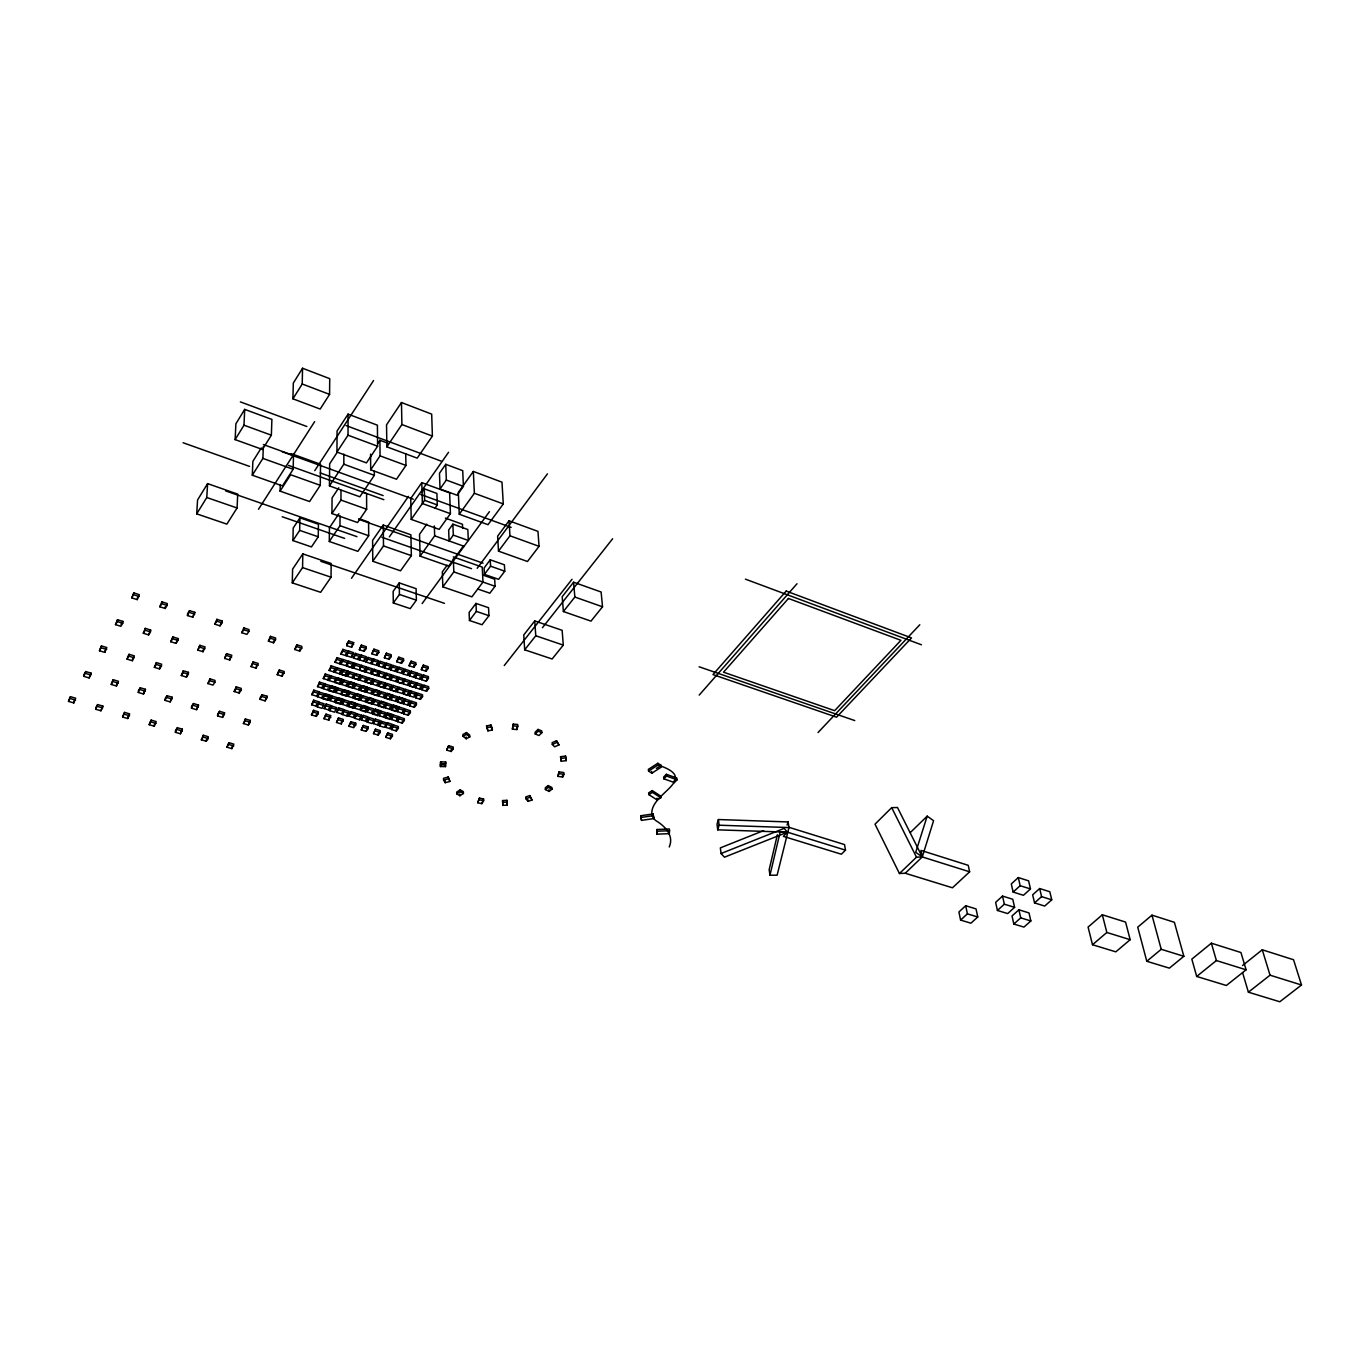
<?xml version="1.0" encoding="UTF-8"?>
<svg xmlns="http://www.w3.org/2000/svg" width="1370" height="1370" viewBox="0 0 1370 1370"><rect width="100%" height="100%" fill="white"/><g stroke="black" fill="none" stroke-linecap="round" stroke-linejoin="round"><path stroke-width="1.5" d="M348.185 706.526L350.223 701.954L355.035 703.444L355.035 705.259L353.015 708.016L348.185 706.526L350.223 701.954M348.22 696.422L350.223 691.85L355.018 693.34L353.015 697.895L348.22 696.422L348.22 694.607M350.24 683.613L350.24 681.815L355.018 683.322L355.018 685.103M348.922 726.22L350.925 721.699L355.703 723.154L355.703 724.97L353.7 727.675L348.922 726.22L350.925 721.699M348.939 716.133L350.943 711.629L355.686 713.085L355.686 714.883L353.7 717.589L348.939 716.133L350.943 711.629M350.943 703.409L350.943 701.611L355.686 703.084L355.686 704.865L353.683 707.571L348.956 706.115M346.696 664.125L346.696 665.957L351.593 667.515L351.61 665.683M346.713 653.969L346.713 655.785L351.61 657.36L351.61 655.545M351.61 647.274L353.666 642.616L348.785 641.04L346.747 643.9L346.747 645.698L351.61 647.274L353.666 642.616M347.466 674.485L347.466 676.3L352.313 677.825L352.313 676.009M347.5 664.433L347.5 666.231L352.313 667.772L352.33 665.974M353.015 708.016L353.015 706.201M353.015 697.895L353.015 696.097M360.327 675.136L358.272 679.777L353.409 678.236L353.409 676.42M358.255 669.639L353.409 668.098L353.409 666.282M353.409 658.028L355.446 653.404L360.276 654.946L360.293 656.744L355.446 655.185L353.409 658.028L358.238 659.569L361.44 655.168L366.304 656.727L364.249 661.385L359.385 659.826L359.368 658.028M340.719 672.43L340.719 674.263L345.617 675.804L345.617 673.971M340.805 654.004L342.842 651.161L347.706 652.719L347.723 650.921L342.842 649.363L340.805 654.004L345.685 655.562L345.685 653.764M341.541 692.775L341.524 694.59L346.387 696.097L346.387 694.282M341.592 682.637L341.575 684.452L346.422 685.959L346.422 684.161M343.63 669.81L341.627 674.382L346.439 675.907L348.459 671.317L342.774 669.587L339.726 673.869L334.862 672.345L334.862 670.529M347.141 715.996L349.144 711.441L344.349 709.968L342.329 714.524L347.141 715.996L347.141 714.181M347.158 705.892L349.162 701.354L344.384 699.865L342.38 704.42L347.158 705.892L347.175 704.077M346.422 685.959L349.487 681.815L354.35 683.339L352.313 687.963L347.449 686.438L347.449 684.623M336.934 452.066L348.014 435.198L348.066 414.134L377.401 425.197L377.606 446.209L366.424 462.889L336.934 452.066L337.071 431.002L348.066 414.134M345.617 675.804L347.672 671.129M346.387 696.097L348.425 691.49L343.562 689.983L340.548 694.042L335.718 692.552L335.736 690.737M348.459 673.115L348.459 671.317M346.696 665.957L348.751 661.265L354.35 663.166L354.35 664.964M346.713 655.785L348.768 651.11L353.666 652.685L351.61 657.36M346.747 645.698L348.785 641.04M349.179 693.117L349.179 691.319L344.418 689.846L344.401 691.627M347.449 686.438L349.487 681.815M349.504 673.492L349.504 671.677L354.35 673.218L354.35 675.016L349.504 673.492L347.466 676.3M341.301 723.925L343.305 719.387L338.51 717.931L336.506 722.469L341.301 723.925L341.318 722.11M341.404 702.005L341.404 703.786L336.643 702.33M334.794 680.667L334.777 682.5L339.674 684.024L341.729 679.383L336.832 677.842L333.852 682.037L328.988 680.53L329.005 678.715M335.667 700.858L335.65 702.69L340.496 704.163L342.517 699.59L337.688 698.083L334.725 702.074L329.913 700.584L331.917 696.029L336.729 697.518L336.729 699.317L331.9 697.827L329.913 700.584M342.603 681.215L342.603 679.434L337.791 677.927L337.791 679.708M340.719 674.263L342.774 669.587M342.808 661.248L342.808 659.432L347.689 660.991L347.689 662.806L342.808 661.248L340.77 664.09L345.651 665.632L348.751 661.265M342.842 651.161L342.842 649.363M374.318 471.331L374.352 475.339L359.813 496.796L329.451 485.905L343.819 464.207L343.853 454.172M343.339 711.098L343.356 709.3L338.578 707.845L336.575 712.366L341.353 713.821L343.339 711.098L338.561 709.643L336.575 712.366M343.373 701.08L343.39 699.282L338.63 697.809L338.613 699.608M341.524 694.59L343.562 689.983M343.596 681.661L343.596 679.845L348.442 681.369L348.442 683.168L343.596 681.661L341.575 684.452M342.329 714.524L344.349 709.968M342.38 704.42L344.384 699.865M329.845 708.889L329.827 710.722L334.657 712.194L336.677 707.622L331.831 706.149L328.937 710.037L324.142 708.564L326.128 704.026L330.941 705.499L330.923 707.314L326.111 705.841L324.142 708.564M336.78 689.264L336.797 687.483L332.002 685.976L331.985 687.774M334.777 682.5L336.832 677.842M336.883 669.519L336.883 667.704L341.764 669.245L341.764 671.043L336.883 669.519L334.862 672.345M336.934 659.432L336.951 657.634L341.815 659.175L341.798 660.974L336.934 659.432L334.931 662.258L339.777 663.799L342.808 659.432M335.65 702.69L337.688 698.083M337.722 689.778L337.739 687.963L342.568 689.47L342.551 691.268L337.722 689.778L335.718 692.552M336.506 722.469L338.51 717.931M338.561 709.643L338.578 707.845M359.077 518.699L368.599 522.056L368.684 535.721L357.878 551.339L329.297 541.492L339.983 525.686L340.034 515.891M339.674 684.024L339.692 682.192M339.726 673.869L339.743 672.053M339.777 663.799L339.794 662.001M362.639 492.207L366.578 493.628L366.646 509.229L357.553 522.552L331.934 513.544L340.959 500.084L340.993 490.306M340.496 704.163L340.513 702.348M337.397 682.996L340.599 683.99L340.599 682.192M340.77 664.09L340.77 662.275M329.827 710.722L331.831 706.149M331.9 697.827L331.917 696.029M333.783 692.192L335.804 687.569L330.923 686.045L328.903 690.685L333.783 692.192L333.8 690.36M329.074 670.444L331.078 667.635L335.924 669.176L335.941 667.378L331.095 665.837L329.074 670.444L333.92 671.968L333.938 670.17M334.725 702.074L334.742 700.258M334.931 662.258L336.951 657.634M335.787 682.483L335.804 680.702M329.451 485.905L329.656 463.831L337.328 452.151M329.297 541.492L329.434 527.775L338.887 513.733M323.063 696.987L323.046 698.803L327.927 700.31L327.944 698.477M328.029 688.356L328.012 690.155L323.166 688.665L323.183 686.849M323.269 678.578L325.255 675.804L330.101 677.311L330.119 675.513L325.272 674.006L323.269 678.578L328.115 680.085L328.132 678.304M328.851 720.158L330.855 715.602L326.026 714.147L324.022 718.702L328.851 720.158L328.868 718.342M328.937 710.037L328.954 708.239M329.057 698.203L329.04 700.001L324.245 698.529M327.927 700.31L329.947 695.703L325.067 694.196L322.224 698.221L317.378 696.731L317.395 694.933M331.043 577.198L331.163 563.515L302.821 553.891L292.598 569.167L292.272 582.884L320.649 592.319L331.043 577.198L302.565 567.608L302.821 553.891M331.934 513.544L332.071 497.892L338.784 487.806M328.903 690.685L330.923 686.045M330.992 677.722L331.009 675.907L335.873 677.431L335.873 679.246L330.992 677.722L328.988 680.53M331.078 667.635L331.095 665.837M317.258 705.053L317.241 706.886L322.104 708.358L324.108 703.786L319.244 702.296L316.453 706.235L311.624 704.762L313.627 700.207L318.457 701.68L318.439 703.495L313.593 702.005L311.624 704.762M323.046 698.803L325.067 694.196M325.152 685.873L325.169 684.058L330.033 685.565L330.016 687.38L325.152 685.873L323.166 688.665M325.255 675.804L325.272 674.006M324.022 718.702L326.026 714.147M326.111 705.841L326.128 704.026M326.214 695.789L326.231 693.991L331.026 695.463L331.009 697.261L327.807 696.285M329.571 394.389L329.725 378.668L302.547 368.239L293.317 383.069L292.923 398.824L320.186 409.065L329.571 394.389L302.222 383.994L302.547 368.239M318.302 713.616L318.319 711.801L313.473 710.328L311.469 714.9L316.316 716.373L318.302 713.616L313.439 712.143L311.469 714.9M317.241 706.886L319.244 702.296M319.347 693.973L319.381 692.158L324.228 693.648L324.21 695.463L319.347 693.973L317.378 696.731M319.484 683.904L319.501 682.106L324.33 683.596L324.313 685.394L319.484 683.904L317.515 686.661L322.327 688.151L325.169 684.058M322.224 698.221L322.241 696.422M322.327 688.151L322.361 686.37M313.439 712.143L313.473 710.328M313.593 702.005L313.627 700.207M313.747 691.936L313.764 690.155L318.576 691.627L318.559 693.425L313.747 691.936L311.778 694.693L316.59 696.165L319.381 692.158M318.251 536.783L318.422 524.248L299.944 517.826L293.214 528.015L292.923 540.568L311.452 546.921L318.251 536.783L299.67 530.378L299.944 517.826M316.316 716.373L316.35 714.541M316.453 706.235L316.487 704.42M317.515 686.661L319.501 682.106M280.268 484.792L280.079 491.128L309.586 501.54L320.272 485.322L320.546 464.259L291.176 453.607M311.778 694.693L313.764 690.155M301.76 648.181L301.794 646.332L296.759 644.739L294.704 649.5L299.739 651.092L301.76 648.181L296.725 646.572L294.704 649.5M296.725 646.572L296.759 644.739M299.739 651.092L299.773 649.243M261.276 447.939L252.868 461.365L252.303 475.202L282.46 485.888L293.163 469.276L293.488 455.474L263.382 444.565M282.237 676.249L284.275 671.557L279.274 669.999L277.237 674.691L282.237 676.249L282.288 674.4M277.237 674.691L279.274 669.999M275.507 639.841L275.558 637.992L270.455 636.365L268.4 641.16L273.503 642.77L275.507 639.841L270.404 638.214L268.4 641.16M270.404 638.214L270.455 636.365M273.503 642.77L273.555 640.937M265.112 700.875L267.116 696.251L262.132 694.744L260.197 697.535L260.146 699.368L265.112 700.875L267.116 696.251M260.146 699.368L262.132 694.744M271.363 435.198L271.894 419.425L244.699 409.39L235.897 423.792L235.126 439.616L262.406 449.463L271.363 435.198L243.997 425.197L244.699 409.39M256.173 668.166L258.194 663.457L253.142 661.881L251.104 666.608L256.173 668.166L256.241 666.334M250.231 722.264L250.299 720.432L245.367 718.959L243.398 723.531L248.33 725.004L250.231 722.264L245.298 720.791L243.398 723.531M251.104 666.608L253.142 661.881M252.303 475.202L262.886 458.402L263.314 446.551M245.298 720.791L245.367 718.959M248.912 631.399L248.98 629.549L243.826 627.905L241.771 632.717L246.925 634.361L248.912 631.399L243.74 629.755L241.771 632.717M248.33 725.004L250.299 720.432M241.137 690.223L241.206 688.374L236.171 686.849L234.167 691.507L239.202 693.032L241.137 690.223L236.085 688.682L234.167 691.507M243.74 629.755L243.826 627.905M239.202 693.032L239.288 691.199M231.89 748.636L233.842 744.115L228.927 742.694L226.992 747.215L231.89 748.636L231.975 746.804M236.085 688.682L236.171 686.849M229.783 659.997L231.804 655.254L226.667 653.661L224.646 658.422L229.783 659.997L229.869 658.148M237.078 507.979L237.712 494.142L207.606 483.627L197.571 499.964L196.715 513.853L226.872 524.128L237.078 507.979L206.784 497.515L207.606 483.627M226.992 747.215L228.927 742.694M222.591 717.383L224.56 712.794L219.56 711.304L217.693 714.078L217.59 715.911L222.591 717.383L224.56 712.794M224.646 658.422L226.667 653.661M221.991 622.836L222.077 620.987L216.854 619.326L214.799 624.189L220.022 625.833L221.991 622.836L216.751 621.175L214.799 624.189M217.59 715.911L219.56 711.304M214.885 682.26L214.987 680.41L209.884 678.869L207.898 683.562L212.984 685.103L214.885 682.26L209.798 680.719L207.898 683.562M220.022 625.833L222.077 620.987M208.171 738.533L208.257 736.7L203.291 735.262L201.356 739.8L206.322 741.238L208.171 738.533L203.188 737.094L201.356 739.8M216.751 621.175L216.854 619.326M203.188 737.094L203.291 735.262M206.322 741.238L206.425 739.406M209.798 680.719L209.884 678.869M203.051 651.726L205.089 646.948L199.883 645.321L197.862 650.116L203.051 651.726L203.154 649.877M197.862 650.116L199.883 645.321M196.544 709.677L198.513 705.053L193.461 703.546L191.594 706.338L191.492 708.187L196.544 709.677L198.513 705.053M191.492 708.187L193.461 703.546M188.324 674.194L188.444 672.345L183.289 670.786L181.285 675.513L186.44 677.071L188.324 674.194L183.169 672.636L181.285 675.513M192.776 617.202L194.831 612.322L189.54 610.643L187.604 613.674L187.484 615.541L192.776 617.202L194.831 612.322M180.446 733.755L182.381 729.183L177.364 727.727L175.531 730.467L175.411 732.299L180.446 733.755L182.381 729.183M187.484 615.541L189.54 610.643M186.44 677.071L188.444 672.345M175.411 732.299L177.364 727.727M183.169 672.636L183.289 670.786M177.894 640.389L178.031 638.54L172.774 636.896L170.736 641.725L175.994 643.352L177.894 640.389L172.637 638.762L170.736 641.725M172.637 638.762L172.774 636.896M170.188 701.885L172.158 697.227L167.02 695.703L165.188 698.529L165.068 700.378L170.188 701.885L172.158 697.227M175.994 643.352L178.031 638.54M165.068 700.378L167.02 695.703M161.437 666.043L161.574 664.193L156.351 662.601L154.348 667.361L159.571 668.937L161.437 666.043L156.214 664.467L154.348 667.361M167.106 605.42L167.243 603.553L161.883 601.841L159.828 606.773L165.188 608.468L167.106 605.42L161.746 603.708L159.828 606.773M161.746 603.708L161.883 601.841M154.262 726.186L156.197 721.579L151.111 720.106L149.176 724.713L154.262 726.186L154.399 724.336M159.571 668.937L159.708 667.087M165.188 608.468L165.325 606.602M149.176 724.713L151.111 720.106M156.214 664.467L156.351 662.601M150.477 631.878L150.631 630.029L145.306 628.368L143.285 633.231L148.611 634.875L150.477 631.878L145.151 630.234L143.285 633.231M143.49 693.991L145.46 689.298L140.271 687.757L138.456 690.6L138.319 692.466L143.49 693.991L145.46 689.298M148.611 634.875L150.631 630.029M138.319 692.466L140.271 687.757M145.151 630.234L145.306 628.368M440.421 766.532L440.592 761.891L445.678 761.96L445.729 763.741L440.643 763.672L440.421 766.532L445.49 766.601L445.678 761.96M657.035 829.484L656.983 834.142L669.296 833.662L669.553 830.734L669.365 829.004L657.035 829.484L656.983 834.142M132.376 660.717L134.363 655.922L129.071 654.312L127.085 659.124L132.376 660.717L132.53 658.85M137.257 599.615L139.295 594.666L133.866 592.936L131.828 597.902L137.257 599.615L137.411 597.748M127.752 718.531L129.688 713.89L124.55 712.4L122.615 717.041L127.752 718.531L127.907 716.664M131.828 597.902L133.866 592.936M127.085 659.124L129.071 654.312M122.615 717.041L124.55 712.4M116.484 686.01L118.454 681.284L113.196 679.726L111.244 684.452L116.484 686.01L116.656 684.144M122.718 623.264L122.889 621.398L117.495 619.719L115.474 624.617L120.868 626.296L122.718 623.264L117.323 621.586L115.474 624.617M117.323 621.586L117.495 619.719M111.244 684.452L113.196 679.726M104.822 652.377L106.826 647.565L101.466 645.938L99.479 650.767L104.822 652.377L105.01 650.51M100.935 710.773L102.87 706.098L97.647 704.591L95.9 707.399L95.712 709.266L100.935 710.773L102.87 706.098M99.479 650.767L101.466 645.938M95.712 709.266L97.647 704.591M89.136 677.927L91.105 673.167L85.779 671.574L84.015 674.485L83.827 676.352L89.136 677.927L91.105 673.167M83.827 676.352L85.779 671.574M73.774 702.913L75.71 698.221L70.435 696.696L68.5 701.389L73.774 702.913L73.963 701.046M68.5 701.389L70.435 696.696M777.355 834.792L769.169 869.659L769.974 875.224L777.132 875.173L788.966 827.566L788.11 821.949L718.394 819.534L717.024 824.192L717.743 829.843L787.442 832.172L845.495 850.154L844.537 844.588L788.572 827.189M769.974 875.224L780.112 832.206L787.442 832.172L784.171 828.388L721.065 853.51L720.346 847.876L763.638 830.614M669.228 847.002C674.314 835.357 664.81 825.973 655.682 820.544A26.578 16.406 -6.7 0 1 652.034 815.064C648.13 793.179 702.176 779.753 658.011 765.008L657.823 763.261L648.387 769.341L648.558 771.104L651.88 773.177L661.316 767.114L661.128 765.351L657.823 763.261M513.219 724.096L512.414 729.165L516.901 729.542L517.809 726.254L517.706 724.473L513.219 724.096L512.414 729.165M717.743 829.843L719.113 825.202L718.394 819.534M899.439 873.529L916.479 857.192L922.267 856.935L920.982 850.393L968.247 865.326L969.635 871.817L922.267 856.935L897.487 807.512L891.699 807.649L875.019 824.175L899.439 873.529L905.227 873.238L922.267 856.935L933.586 820.716L927.182 816.143L910.451 832.429M927.182 816.143L915.725 852.294L922.267 856.935M787.082 825.014L788.11 821.949M559.08 771.858L557.915 776.345L562.659 777.047L563.96 774.324L563.823 772.56L559.08 771.858L557.915 776.345M121.022 624.429L122.889 621.398M235.126 439.616L243.997 425.197M196.715 513.853L206.784 497.515M479.466 798.076L477.719 802.751L481.812 803.642L483.644 800.731L483.559 798.95L479.466 798.076L477.719 802.751M292.923 398.824L302.222 383.994M483.559 798.95L481.812 803.642M258.519 509.246L314.638 421.635M280.079 491.128L290.645 474.739L320.272 485.322M314.757 470.663L373.565 380.535M292.923 540.568L299.67 530.378M401.461 402.523L386.546 424.82L386.854 446.843L417.182 458.145L432.389 436.088L431.687 414.134L401.461 402.523L401.907 424.529L386.854 446.843M377.572 443.726L379.901 440.249L387.83 443.195M292.272 582.884L302.565 567.608M405.708 453.744L405.965 465.44L396.495 479.226L370.688 469.79L380.072 455.867L379.901 440.249M383.257 525.035L372.606 540.379L372.76 561.272L400.537 570.81L411.36 555.638L410.897 534.797L383.257 525.035L383.497 545.928L372.76 561.272M351.474 578.277L408.466 496.385M421.789 482.651L410.743 498.492L411.223 519.384L439.171 529.368L450.422 513.681L449.617 492.858L421.789 482.651L422.371 503.526L450.422 513.681M389.337 536.903L448.555 452.271M422.046 492.035L424.289 488.833L436.91 493.44L437.287 504.931L435.026 508.116M445.747 464.31L439.479 473.249L440.027 488.987L457.066 495.238L463.403 486.367L462.717 470.663L445.747 464.31L446.329 480.048L440.027 488.987M411.223 519.384L424.614 500.324L424.289 488.833M426.755 524.145L419.545 534.3L420.11 556.134L448.692 566.118L463.385 546.048M473.335 471.434L458.351 492.412L459.258 514.229L488.028 524.676L503.287 503.937L501.985 482.171L473.335 471.434L474.38 493.269L459.258 514.229M328.115 680.085L331.009 675.907M333.92 671.968L336.883 667.704M345.685 655.562L348.768 651.11M399.235 582.918L393.139 591.412L393.31 602.954L410.229 608.622L416.377 600.18L416.103 588.672L399.235 582.918L399.441 594.46L393.31 602.954M420.11 556.134L434.667 535.841L434.358 525.926M361.406 645.116L359.351 649.757L364.214 651.315L366.269 648.472L366.252 646.674L361.406 645.116L359.351 649.757M452.888 524.162L448.675 530.019L449.069 540.962L453.316 535.122L452.888 524.162L467.838 529.539L468.334 540.482L453.316 535.122M351.593 667.515L353.666 662.823M337.739 687.963L334.794 692.021L329.999 690.531M340.599 683.99L343.596 679.845M346.439 675.907L349.504 671.677M352.313 667.772L355.446 663.457L360.31 664.998L360.31 666.813L355.446 665.272L353.409 668.098M359.385 659.826L361.44 655.168M352.313 677.825L355.464 673.595L360.892 675.256L360.909 677.037M366.817 668.92L366.817 667.121L361.457 665.306L359.402 669.981L364.283 671.523L366.355 666.865M350.24 681.815L348.237 686.37L353.015 687.86L356.114 683.767L360.926 685.274L358.906 689.863L354.094 688.356L354.094 686.558M365.927 662.018L367.965 659.21L372.777 660.734L372.777 658.953L367.965 657.412L365.927 662.018L370.739 663.559L374.027 659.21L378.856 660.751L376.801 665.392L371.972 663.851L371.955 662.035M373.942 649.157L371.904 653.798L376.716 655.339L378.788 652.514L378.771 650.716L373.942 649.157L371.904 653.798M353.409 678.236L355.464 673.595M359.402 669.981L361.457 665.306M352.313 686.147L354.35 683.339M347.192 694.059L349.179 691.319M372.777 658.953L370.739 663.559M350.223 691.85L347.192 695.857L342.414 694.385M354.094 676.523L354.094 678.304L358.871 679.811L362.04 675.633L366.869 677.157L364.831 681.763L360.002 680.239L360.002 678.441M359.985 668.406L359.985 670.187L364.78 671.711L368.016 667.447L372.845 668.988L370.791 673.612L365.978 672.071L365.961 670.272M354.094 688.356L356.114 683.767M360.002 680.239L362.04 675.633M365.978 672.071L368.016 667.447M371.972 663.851L374.027 659.21M447.168 565.211L442.322 571.855L442.835 586.874L471.879 596.84L482.976 582.062L482.223 567.094L453.247 556.905M422.131 603.571L489.433 511.661M356.132 693.888L354.094 698.477L358.923 699.967L360.961 697.21L360.944 695.378L356.132 693.888L354.094 698.477M362.074 685.753L360.036 690.377L364.865 691.884L366.92 689.093L366.92 687.278L362.074 685.753L360.036 690.377M366.475 682.209L371.253 683.698L373.274 680.941L373.257 679.143L368.068 677.568L366.013 682.209L370.859 683.733L372.914 679.092M372.4 672.327L372.4 674.126L377.178 675.633L379.199 671.06L374.096 669.331L372.024 672.173L372.041 673.989L376.904 675.53L378.959 670.872M362.605 685.685L360.601 690.223L365.362 691.713L367.365 687.175L362.605 685.685L362.622 687.483M380.398 661.402L378.36 665.991L383.155 667.515L385.21 664.724L385.193 662.926L380.398 661.402L378.36 665.991M386.426 653.182L384.371 657.805L389.166 659.347L391.238 656.521L391.203 654.723L386.426 653.182L384.371 657.805M366.013 682.209L368.068 677.568M372.041 673.989L374.096 669.331M364.865 690.069L366.92 687.278M356.765 703.701L354.761 708.221L359.522 709.677L361.543 706.954L361.526 705.156L356.765 703.701L354.761 708.221M362.639 695.703L360.635 700.258L365.396 701.731L367.417 698.991L367.417 697.193L362.639 695.703L360.635 700.258M368.564 687.671L366.526 692.244L371.304 693.734L373.342 690.96L373.342 689.161L368.564 687.671L366.526 692.244M374.507 679.571L372.469 684.161L377.264 685.668L379.319 682.894L379.302 681.078L374.507 679.571L372.469 684.161M380.5 671.42L378.462 676.026L383.257 677.551L385.33 674.759L385.312 672.944L380.5 671.42L378.462 676.026M386.546 663.217L384.49 667.841L389.303 669.382L391.375 666.556L391.358 664.758L386.546 663.217L384.49 667.841M442.835 586.874L453.83 571.924L453.316 558.772M356.782 713.787L354.761 718.325L359.539 719.781L361.56 717.058L361.56 715.243L356.782 713.787L354.761 718.325M360.652 710.362L362.69 707.622L367.468 709.095L367.468 707.28L362.673 705.807L360.652 710.362L365.447 711.835L367.913 708.632L367.896 706.851L363.187 705.396M368.616 697.758L366.578 702.348L371.373 703.837L373.428 701.063L373.411 699.248L368.616 697.758L366.578 702.348M372.554 694.282L374.609 691.49L379.421 692.997L379.387 691.182L374.592 689.675L372.554 694.282L377.349 695.772L379.644 692.809L379.627 691.028L374.9 689.538L372.897 694.059L377.623 695.532L377.606 693.751M380.603 681.524L378.548 686.147L383.377 687.654L385.552 683.031L380.603 681.524L380.843 683.322M391.546 676.763L391.495 674.862L386.665 673.321L384.576 676.146L384.747 678.03L389.491 679.537M373.753 700.755L373.753 698.957L369.027 697.501L367.04 702.005L371.75 703.461L371.732 701.68M392.779 665.358L390.741 669.93L395.485 671.454L397.557 668.663L397.523 666.882L392.779 665.358L390.741 669.93M398.807 657.189L396.769 661.779L401.53 663.32L403.602 660.511L403.568 658.73L398.807 657.189L396.769 661.779M378.548 686.147L380.62 683.339L385.45 684.863L385.415 683.048M386.683 675.136L384.61 677.962L389.423 679.486L391.512 676.677L386.683 675.136L386.665 673.321M353.7 725.86L355.703 723.154M361.56 715.243L359.539 719.781M377.332 693.956L379.387 691.182M389.405 677.671L391.495 674.862M363.238 715.38L361.235 719.884L365.961 721.322L367.965 718.633L367.948 716.835L363.238 715.38L361.235 719.884M369.095 707.485L367.074 712.006L371.818 713.462L373.839 710.756L373.822 708.958L369.095 707.485L367.074 712.006M374.986 699.539L372.965 704.077L377.709 705.55L379.747 702.81L379.73 701.012L374.986 699.539L372.965 704.077M380.928 691.542L378.891 696.097L383.651 697.57L385.689 694.83L385.672 693.032L380.928 691.542L378.891 696.097M386.905 683.476L384.867 688.065L389.628 689.555L391.683 686.781L391.666 684.983L386.905 683.476L384.867 688.065M392.916 675.376L390.878 679.965L395.639 681.472L397.728 678.681L397.694 676.883L392.916 675.376L390.878 679.965M398.978 667.207L396.923 671.814L401.701 673.338L403.79 670.529L403.756 668.731L398.978 667.207L396.923 671.814M509.041 520.805L497.635 536.149L498.492 551.134L527.484 561.495L539.044 546.322L537.965 531.372L509.041 520.805L509.965 535.79L498.492 551.134M477.205 568.276L547.435 473.866M397.694 676.883L395.639 681.472M363.273 725.449L361.269 729.953L365.995 731.392L368.016 728.703L367.999 726.888L363.273 725.449L361.269 729.953M367.126 722.093L369.164 719.37L373.907 720.826L373.89 719.01L369.147 717.555L367.126 722.093L371.886 723.531L375.449 719.13L380.141 720.569L378.154 725.038L373.462 723.617L373.445 721.819M373.376 711.835L373.376 713.616L378.069 715.054L380.055 710.602L375.363 709.146L373.034 712.349L373.034 714.164L377.795 715.619L381.339 711.27L386.032 712.725L384.028 717.212L379.319 715.774L379.302 713.976M385.946 704.522L385.912 702.741L381.237 701.286L378.976 704.368L378.993 706.184L383.754 707.656L387.248 703.358L391.974 704.831L389.953 709.335L385.244 707.879L385.21 706.081M387.128 693.374L387.042 695.378L391.837 696.885L391.82 694.847L387.128 693.374L384.987 698.152L389.765 699.642L393.224 695.395L397.934 696.868L395.913 701.406L391.186 699.933L391.169 698.135M397.848 686.969L393.07 685.394L391.015 690.069L395.81 691.576L399.218 687.363L403.944 688.87L403.979 690.668L401.924 693.408L397.18 691.936L397.163 690.137M405.075 669.296L403.037 673.869L407.763 675.376L409.835 672.601L409.801 670.803L405.075 669.296L403.037 673.869M411.137 661.162L409.082 665.751L413.826 667.276L415.915 664.484L415.863 662.686L411.137 661.162L409.082 665.751M373.034 714.164L375.072 709.626L379.832 711.081L379.85 712.897L375.072 711.441M378.993 706.184L381.031 701.628L385.792 703.101L385.809 704.916L381.048 703.444M384.987 698.152L387.145 695.155M391.015 690.069L393.07 685.394M403.773 678.869L401.735 683.407L397.094 681.917L399.149 677.294L397.026 681.917L401.735 683.407L405.263 679.297L410.007 680.804L410.041 682.602L407.952 685.377L403.225 683.87L403.191 682.072M490.237 559.799L484.124 567.985L484.432 574.372L498.629 579.339L504.776 571.204L504.4 564.817L490.237 559.799L490.563 566.187L484.432 574.372M391.82 694.847L389.765 699.642M367.999 726.888L365.995 731.392M379.832 711.081L377.795 715.619M389.731 697.827L391.803 695.069L387.025 693.562M391.854 696.628L389.816 699.351L385.124 697.878L385.107 696.097M397.814 688.665L395.759 691.405L391.049 689.932M411.342 671.163L409.287 675.77L414.048 677.277L416.137 674.485L416.103 672.687L411.342 671.163L409.287 675.77M373.462 723.617L375.449 719.13M379.319 715.774L381.339 711.27M385.244 707.879L387.248 703.358M391.186 699.933L393.224 695.395M397.18 691.936L399.218 687.363M403.225 683.87L405.263 679.297M375.534 729.183L373.53 733.669L378.24 735.091L380.261 732.419L380.243 730.604L375.534 729.183L373.53 733.669M379.421 725.843L381.459 723.137L386.186 724.576L386.152 722.778L381.442 721.322L379.421 725.843L384.148 727.282L387.607 722.846L392.265 724.285L390.279 728.737L385.604 727.316L385.587 725.518M385.33 716.133L387.385 713.41L392.111 714.883M391.306 708.187L393.361 705.053L398.019 706.509L398.053 708.29L394.937 707.331M397.317 700.19L399.286 697.176L403.962 698.649L403.979 700.43M409.921 690.72L407.9 695.224L403.225 693.751L405.451 689.367M417.302 673.218L415.264 677.756L419.956 679.263L422.046 676.506L421.994 674.725L417.302 673.218L415.264 677.756M423.381 665.118L421.326 669.69L426.036 671.197L428.142 668.423L428.091 666.642L423.381 665.118L421.326 669.69M393.395 706.834L391.358 709.54L396.016 710.979M391.477 717.709L391.495 719.507L396.17 720.945L398.19 716.476L393.498 715.02L390.09 719.404L385.364 717.948L387.47 712.897L392.128 714.318L392.128 716.681L387.402 715.226M397.403 709.865L397.437 711.646L402.129 713.102L404.133 708.598L399.458 707.143L396.067 711.475L391.323 710.003L393.395 707.262L393.361 705.053M403.379 701.954L403.414 703.735L408.106 705.207L410.127 700.687L405.434 699.214L402.095 703.495L397.351 702.005L399.389 697.433L404.133 698.923L404.167 700.738L399.423 699.248M409.39 693.973L409.425 695.772L414.134 697.261L416.172 692.723L411.462 691.233L408.157 695.446L403.397 693.956L405.486 691.182L405.246 689.247L410.212 690.874L410.246 692.689L405.486 691.182M415.452 685.959L415.487 687.757L420.196 689.247L422.251 684.692L417.525 683.202L414.271 687.363L409.493 685.856L411.565 681.25L409.185 684.007L409.219 685.788L413.911 687.278L413.877 685.497M475.972 603.417L469.105 612.493L469.465 620.49L482.052 624.737L488.953 615.695L488.542 607.715L475.972 603.417L476.332 611.397L469.465 620.49M404.133 698.923L402.095 703.495M411.291 683.031L411.257 681.25L416.326 682.757L414.271 687.363M390.142 718.77L392.145 716.099L389.046 715.14M423.638 675.102L421.583 679.691L426.31 681.198L428.416 678.407L428.365 676.609L423.638 675.102L421.583 679.691M385.604 727.316L387.607 722.846M391.495 719.507L393.498 715.02M397.437 711.646L399.458 707.143M403.414 703.735L405.434 699.214M409.425 695.772L411.462 691.233M415.487 687.757L417.525 683.202M482.617 574.989L494.69 579.202L495.067 586.274L489.844 593.193L477.753 589.014M398.19 716.476L396.17 720.945M404.133 708.598L402.129 713.102M414.1 695.463L416.172 692.723M428.365 676.609L426.31 681.198M387.727 732.881L385.724 737.351L390.399 738.772L392.436 736.118L392.402 734.303L387.727 732.881L385.724 737.351M393.652 725.072L391.632 729.559L396.341 730.998L398.379 728.309L398.345 726.494L393.652 725.072L391.632 729.559M399.629 717.195L397.591 721.699L402.3 723.154L404.356 720.449L404.321 718.651L399.629 717.195L397.591 721.699M405.623 709.266L403.602 713.804L408.311 715.26L410.383 712.537L410.349 710.739L405.623 709.266L403.602 713.804M411.685 701.286L409.63 705.841L414.356 707.314L416.446 704.574L416.394 702.776L411.685 701.286L409.63 705.841M417.764 693.254L415.709 697.827L420.453 699.317L422.542 696.559L422.508 694.744L417.764 693.254L415.709 697.827M423.895 685.171L421.84 689.761L426.584 691.268L428.69 688.476L428.639 686.678L423.895 685.171L421.84 689.761M534.745 620.935L523.751 634.978L524.693 649.808L552.127 658.987L563.293 645.116L562.128 630.32L534.745 620.935L535.773 635.766L524.693 649.808M504.263 665.546L572.009 579.304M573.602 582.216L562.197 596.686L563.378 611.534L590.967 621.124L602.526 606.79L601.122 592.011L573.602 582.216L574.852 597.046L563.378 611.534M448.658 745.674L446.637 750.092L451.192 751.479L453.282 748.859L453.213 747.061L448.658 745.674L446.637 750.092M542.417 627.734L612.63 538.753M699.197 695.087L797.015 583.74M818.027 732.539L919.801 624.754M666.351 774.307L663.628 777.064L663.833 778.811L674.348 782.544L677.071 779.804L676.866 778.057L666.351 774.307L666.539 776.054L663.833 778.811M845.495 850.154L841.368 854.229L783.366 836.351L787.442 832.172L724.439 857.192L721.065 853.51M538.016 729.405L535.122 732.214L535.242 733.995L538.958 735.519L541.852 732.71L541.732 730.929L538.016 729.405L538.136 731.186L535.242 733.995M969.635 871.817L952.458 887.794L905.227 873.238M965.696 905.741L958.914 911.975L960.593 920.092L970.936 923.192L977.752 916.992L976.039 908.892L965.696 905.741L967.391 913.858L960.593 920.092M1018.304 877.571L1011.283 883.941L1013.132 892.075L1023.441 895.295L1030.48 888.942L1028.596 880.841L1018.304 877.571L1020.153 885.705L1030.48 888.942M1002.532 896.083L995.63 902.35L997.411 910.451L1007.669 913.584L1014.605 907.351L1012.772 899.268L1002.532 896.083L1004.33 904.183L1014.605 907.351M1013.132 892.075L1020.153 885.705M997.411 910.451L1004.33 904.183M1039.676 888.531L1032.655 894.815L1034.538 902.899L1044.693 906.067L1051.749 899.816L1049.814 891.733L1039.676 888.531L1041.577 896.631L1051.749 899.816M1018.903 909.8L1012.019 915.965L1013.817 924.031L1023.938 927.096L1030.857 920.965L1029.007 912.917L1018.903 909.8L1020.736 917.866L1030.857 920.965M1034.538 902.899L1041.577 896.631M1013.817 924.031L1020.736 917.866M1102.336 914.783L1088.088 927.079L1092.489 944.735L1115.796 951.842L1130.181 939.7L1125.575 922.079L1102.336 914.783L1106.84 932.473L1130.181 939.7M1092.489 944.735L1106.84 932.473M1151.964 915.16L1137.734 927.182L1146.793 961.278L1169.381 968.145L1183.851 956.294L1174.381 922.301L1151.964 915.16L1161.229 949.29L1183.851 956.294M1146.793 961.278L1161.229 949.29M1211.371 943.194L1191.832 959.137L1196.695 976.45L1226.355 985.492L1246.101 969.789L1240.946 952.527L1211.371 943.194L1216.389 960.558L1246.101 969.789M1196.695 976.45L1216.389 960.558M1242.521 965.542L1262.267 949.787L1293.554 959.754L1301.5 984.996L1279.803 1001.761L1248.395 992.188L1242.607 972.7M1248.395 992.188L1270.041 975.183L1301.5 984.996M548.154 785.575L545.277 787.784L545.397 789.548L549.13 791.415L552.007 789.206L551.87 787.442L548.154 785.575L548.274 787.339L545.397 789.548M460.234 789.805L456.69 792.083L456.758 793.864L459.892 795.747L463.437 793.47L463.368 791.689L460.234 789.805L460.303 791.586L463.437 793.47M456.758 793.864L460.303 791.586M648.558 771.104L658.011 765.008M656.401 768.399L661.128 765.351M652.291 790.61L648.644 792.853L648.832 794.6L657.155 799.977L660.785 797.734L660.597 795.987L652.291 790.61L652.462 792.357L660.785 797.734M648.832 794.6L652.462 792.357M466.502 732.573L462.923 734.491L462.991 736.289L466.211 738.772L469.773 736.872L469.704 735.073L466.502 732.573L466.571 734.371L469.773 736.872M462.991 736.289L466.571 734.371M556.494 740.776L552.178 742.626L552.298 744.407L554.61 746.787L558.943 744.938L556.494 740.776L558.943 744.938M552.298 744.407L556.631 742.557M529.745 795.593L525.789 796.929L525.892 798.71L528.015 801.381L531.971 800.046L529.745 795.593L531.971 800.046M525.892 798.71L529.865 797.374M448.23 777.064L443.52 778.314L443.589 780.095L445.199 782.681L449.908 781.448L448.23 777.064L449.908 781.448M443.589 780.095L448.298 778.862M486.573 725.894L491.008 725.038L492.258 728.223L492.344 730.004L487.925 730.861L486.573 725.894L487.925 730.861M486.658 727.675L491.094 726.836L492.344 730.004M640.715 815.749L653.079 813.934L653.678 816.845L653.867 818.575L641.52 820.373L640.715 815.749L641.52 820.373M640.886 817.479L653.267 815.681L653.867 818.575M560.57 756.685L565.553 756.086L566.204 760.641L561.238 761.24L560.57 756.685L561.238 761.24M560.707 758.449L565.673 757.85L565.553 756.086M502.584 800.559L506.969 800.32L507.071 802.084L502.67 802.323L502.584 800.559L502.841 805.389L507.225 805.132L506.969 800.32M657.223 831.213L669.553 830.734M440.352 764.751L445.438 764.803L445.49 766.601M719.113 825.202L788.966 827.566M513.322 725.877L517.809 726.254M559.217 773.622L563.96 774.324M479.534 799.84L483.644 800.731M70.23 698.546L75.521 700.087M97.475 706.458L102.699 707.965M124.379 714.249L129.534 715.739M150.974 721.956L156.06 723.428M177.244 729.576L182.278 731.032M228.841 744.526L233.756 745.948M85.591 673.458L90.917 675.033M113.025 681.575L118.282 683.133M140.134 689.624L145.323 691.148M166.9 697.553L172.021 699.077M193.341 705.396L198.41 706.903M219.474 713.136L224.475 714.626M967.391 913.858L977.752 916.992M101.294 647.804L106.654 649.431M128.917 656.179L134.209 657.788M262.081 696.576L267.047 698.083M326.009 715.962L330.838 717.435M338.51 719.747L343.305 721.202M350.925 723.514L355.703 724.97M363.273 727.264L368.016 728.703M375.551 730.981L380.261 732.419M387.744 734.68L392.436 736.118M350.943 713.428L355.686 714.883M363.238 717.178L367.965 718.633M375.466 720.928L380.158 722.367M387.624 724.644L392.3 726.066M319.227 704.111L324.091 705.601M331.814 707.965L336.66 709.437M344.332 711.783L349.144 713.256M356.782 715.602L361.56 717.058M393.687 726.871L398.379 728.309M448.709 747.455L453.282 748.859M363.204 707.177L367.913 708.632M380.072 712.383L375.38 710.927L375.363 709.146M344.367 701.68L349.162 703.153M356.765 705.499L361.543 706.954M369.095 709.3L373.839 710.756M381.357 713.068L386.066 714.524M393.533 716.818L398.208 718.257M325.05 696.029L329.93 697.518M337.671 699.916L342.517 701.406M350.206 703.769L355.035 705.259M399.646 718.993L404.356 720.449M362.776 710.362L365.91 711.321L365.91 709.54M385.484 717.349L388.583 718.291M354.761 698.203L359.505 699.676M383.925 707.228L379.233 705.773L379.216 703.992M393.361 705.464L398.105 706.937L398.139 708.735L393.395 707.262M199.78 647.188L204.969 648.798M226.581 655.494L231.718 657.103M253.056 663.714L258.142 665.289M279.223 671.831L284.224 673.389M330.906 687.877L335.804 689.401M343.562 691.799L348.408 693.306M350.223 693.648L355.035 695.138M356.132 695.703L360.961 697.21M362.656 697.518L367.417 698.991M368.616 699.573L373.428 701.063M375.003 701.337L379.747 702.81M387.282 705.156L391.991 706.612M399.475 708.941L404.167 710.396M405.657 711.081L410.383 712.537M336.815 679.674L341.712 681.198M349.487 683.63L354.35 685.154M356.114 685.582L360.926 687.089M362.091 687.569L366.92 689.093M368.564 689.47L373.342 690.96M380.946 693.34L385.689 694.83M393.241 697.193L397.968 698.666M405.469 701.012L410.178 702.485M411.719 703.101L416.446 704.574M398.824 702.159L401.941 703.135L401.907 701.354M342.757 671.42L347.672 672.961M355.464 675.41L360.344 676.951M362.057 677.448L366.869 678.972M368.085 679.4L372.931 680.924M374.524 681.369L379.319 682.894M386.922 685.291L391.683 686.781M393.087 687.278L397.882 688.785L397.779 686.884M399.252 689.161L403.979 690.668M411.497 693.032L416.206 694.521M417.816 695.069L422.542 696.559M133.712 594.803L139.158 596.532M189.42 612.493L194.728 614.188M348.751 663.097L353.666 664.655M361.474 667.139L366.355 668.68M368.033 669.262L372.863 670.786M374.113 671.146L378.976 672.687M380.517 673.235L385.33 674.759M392.95 677.174L397.728 678.681M399.184 679.109L403.979 680.633L403.944 678.818L399.047 677.379L399.081 679.16M405.297 681.096L410.041 682.602M411.599 683.048L416.377 684.572L416.326 682.757M417.576 685L422.285 686.49M423.946 686.969L428.69 688.476M348.768 652.925L353.666 654.5M361.44 656.983L366.304 658.542M374.044 661.008L378.873 662.566M386.563 665.015L391.375 666.556M399.012 669.005L403.79 670.529M411.394 672.961L416.137 674.485M423.69 676.9L428.416 678.407M380.415 663.183L385.21 664.724M392.796 667.139L397.557 668.663M405.109 671.077L409.835 672.601M417.336 674.999L422.046 676.506M348.785 642.838L353.666 644.414M361.406 646.914L366.269 648.472M373.959 650.956L378.788 652.514M386.443 654.98L391.238 656.521M398.841 658.97L403.602 660.511M411.171 662.943L415.915 664.484M423.433 666.899L428.142 668.423M535.773 635.766L563.293 645.116M399.441 594.46L416.377 600.18M476.332 611.397L488.953 615.695M320.837 561.34L444.462 603.331M699.111 666.779L854.76 720.569M225.656 490.905L356.971 536.663M383.497 545.928L411.36 555.638M453.83 571.924L495.067 586.274M282.203 516.747L344.641 538.41M381.836 537.263L471.554 568.687M339.983 525.686L368.684 535.721M574.852 597.046L602.526 606.79M358.615 519.281L483.045 563.173M490.563 566.187L504.776 571.204M183.1 442.75L249.58 466.416M340.959 500.084L366.646 509.229M434.667 535.841L464.07 546.288M666.539 776.054L677.071 779.804M288.522 465.406L383.857 499.69M262.886 458.402L293.163 469.276M509.965 535.79L539.044 546.322M320.238 472.924L383.138 495.597M445.37 518.117L462.461 524.265L462.632 528.238M424.614 500.324L437.287 504.931M282.066 451.655L413.295 499.194M343.819 464.207L374.352 475.339M420.83 494.536L511.13 527.416M474.38 493.269L503.287 503.937M240.367 401.889L306.829 426.498M446.329 480.048L463.403 486.367M380.072 455.867L405.965 465.44M745.417 579.15L921.462 644.79M348.014 435.198L377.606 446.209M346.096 425.573L441.346 461.193M401.907 424.529L432.389 436.088M538.136 731.186L541.852 732.71M548.274 787.339L552.007 789.206M891.699 807.649L916.479 857.192M1262.267 949.787L1270.041 975.183M674.16 780.797L674.348 782.544M656.983 798.231L657.155 799.977M651.692 771.43L651.88 773.177M653.079 813.934L653.267 815.681M566.067 758.877L566.204 760.641M562.522 775.283L562.659 777.047M549.01 789.651L549.13 791.415M527.912 799.618L528.015 801.381M516.798 727.761L516.901 729.542M507.14 803.368L507.225 805.132M502.756 803.625L502.841 805.389M491.008 725.038L491.094 726.836M466.125 736.991L466.211 738.772M459.823 793.966L459.892 795.747M451.141 749.681L451.192 751.479M445.13 780.883L445.199 782.681M440.592 761.891L440.643 763.672M425.984 669.416L426.036 671.197M426.532 689.452L426.584 691.268M419.905 677.482L419.956 679.263M420.162 687.449L420.196 689.247M420.402 697.501L420.453 699.317M415.932 682.74L415.983 684.52M413.774 665.477L413.826 667.276M413.997 675.478L414.048 677.277M414.322 705.499L414.356 707.314M409.459 684.041L409.493 685.856M407.729 673.578L407.763 675.376M407.917 683.579L407.952 685.377M407.866 693.443L408.157 695.446M408.072 703.409L408.106 705.207M408.277 713.462L408.311 715.26M403.362 692.141L403.397 693.956M401.496 661.522L401.53 663.32M401.667 671.54L401.701 673.338M402.266 721.339L402.3 723.154M399.286 697.176L399.321 698.957M397.249 699.882L397.351 702.005M395.468 669.673L395.485 671.454M395.724 689.624L395.81 691.576M395.879 699.608L395.913 701.406M396.05 709.66L396.067 711.475M396.307 729.183L396.341 730.998M391.341 707.759L391.323 710.003M389.131 657.549L389.166 659.347M389.268 667.567L389.303 669.382M389.611 687.757L389.628 689.555M389.936 707.537L389.953 709.335M390.108 716.99L390.09 719.404M390.244 726.939L390.279 728.737M390.382 736.974L390.399 738.772M386.785 673.475L386.802 675.256M385.467 715.568L385.364 717.948M383.514 685.788L383.531 687.569L378.805 686.079L378.788 684.298M383.634 695.772L383.651 697.57M383.908 705.447L383.754 707.656M384.011 715.414L384.028 717.212M383.12 665.734L383.155 667.515M383.24 675.753L383.257 677.551M383.343 685.839L383.377 687.654M381.237 701.286L381.254 703.067M381.442 721.322L381.459 723.137M378.051 713.273L378.069 715.054M378.137 723.24L378.154 725.038M378.223 733.292L378.24 735.091M377.692 703.752L377.709 705.55M377.161 673.852L377.178 675.633M377.247 683.87L377.264 685.668M376.699 653.541L376.716 655.339M376.784 663.594L376.801 665.392M374.9 689.538L374.918 691.336M374.438 669.553L374.455 671.334M374.592 689.675L374.609 691.49M370.585 454.155L370.688 469.79M371.801 711.664L371.818 713.462M371.236 681.917L371.253 683.698M371.304 691.918L371.304 693.734M371.373 702.022L371.373 703.837M370.791 671.797L370.791 673.612M370.842 681.917L370.859 683.733M369.027 697.501L369.044 699.282M369.147 717.555L369.164 719.37M368.496 677.653L368.513 679.434M367.965 657.412L367.965 659.21M365.944 719.524L365.961 721.322M365.345 689.932L365.362 691.713M365.396 699.933L365.396 701.731M365.43 710.02L365.447 711.835M364.78 669.913L364.78 671.711M364.814 679.948L364.831 681.763M364.197 649.517L364.214 651.315M364.232 659.569L364.249 661.385M364.283 669.707L364.283 671.523M362.673 705.807L362.69 707.622M362.005 665.597L362.022 667.395M361.509 696.936L361.509 695.155L356.765 693.682L356.765 695.463M358.871 678.03L358.871 679.811M358.889 688.048L358.906 689.863M358.923 698.152L358.923 699.967M358.238 657.771L358.238 659.569M358.272 677.944L358.272 679.777M356.114 673.732L356.114 675.53M355.446 653.404L355.446 655.185M355.446 663.457L355.446 665.272M353.683 705.79L353.683 707.571M353.7 715.791L353.7 717.589M786.192 591.069L712.982 674.588L836.556 717.195L911.529 637.923L786.192 591.069M788.435 598.467L723.531 672.19L834.638 710.67L900.929 640.321L788.435 598.467"/></g></svg>
